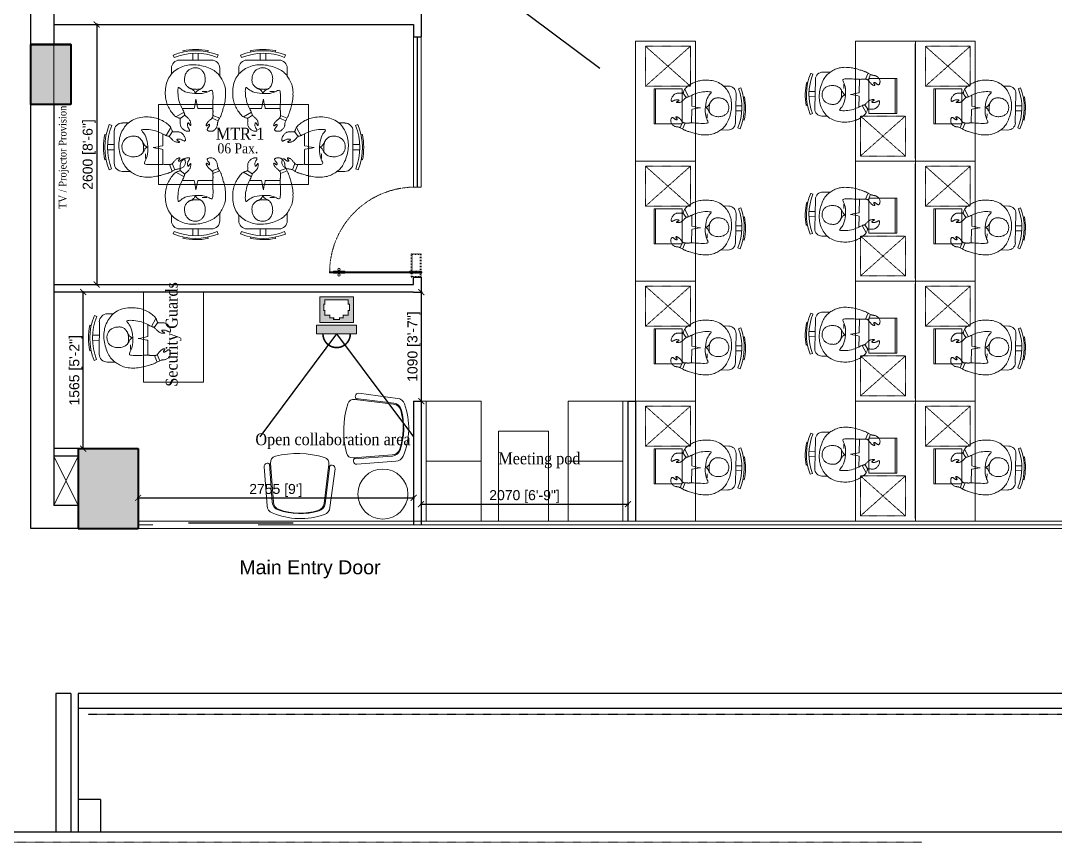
# Model space of a CAD drawing. Header units: millimetres. Extents: x 14520794 to 14796193, y 1415067 to 1454683.
# Drawn here: x 14618998 to 14629348, y 1437351 to 1445569 of the extents above; entities that cross this region are included whole.
import ezdxf

# ---------------------------------------------------------------- set-up
doc = ezdxf.new("R2010")
doc.units = ezdxf.units.MM
doc.header["$LTSCALE"] = 0.01
doc.header["$MEASUREMENT"] = 0
doc.header["$PDMODE"] = 35
for name, pattern in [('ACAD_ISO03W100', [30, 12, -18]), ('DASHED2', [0.375, 0.25, -0.125]), ('HIDDEN', [0.375, 0.25, -0.125])]:
    doc.linetypes.add(name, pattern=pattern)
doc.layers.get('0').update_dxf_attribs({"color": 6, "lineweight": 0})
doc.layers.get('Defpoints').update_dxf_attribs({"color": 2})
for name, color, linetype, lineweight in [('8 core c.', 32, 'Continuous', 20), ('AR-1', 7, 'Continuous', 0), ('CHAIR', 32, 'Continuous', 13), ('CHAIRS', 30, 'Continuous', 13), ('COL', 5, 'Continuous', 40), ('DIM', 6, 'Continuous', 13), ('ELEV', 7, 'Continuous', 18), ('fur_h', 32, 'Continuous', 13), ('fur_n', 32, 'Continuous', 13), ('Glass door', 5, 'Continuous', 15), ('glass part', 5, 'Continuous', 0), ('HATCH', 8, 'Continuous', 15), ('HIDDEN', 30, 'HIDDEN', 5), ('IP Patch Cod-Jack', 42, 'Continuous', 13), ('men', 1, 'Continuous', 13), ('partition', 34, 'Continuous', 30), ('TXT2', 7, 'Continuous', 15), ('WALL', 7, 'Continuous', 30)]:
    doc.layers.add(name, color=color, linetype=linetype, lineweight=lineweight)
for name, color, linetype in [('column', 13, 'Continuous'), ('EPSILON DOME CAMERA', 1, 'Continuous'), ('GLASS', 5, 'Continuous'), ('PROJ', 30, 'HIDDEN'), ('RAIL', 2, 'Continuous'), ('TEMPLATE', 252, 'Continuous')]:
    doc.layers.add(name, color=color, linetype=linetype)
doc.styles.add('Ground Cores$0$DLF Standard', font='arial.ttf')
doc.styles.add('SMALL', font='arial.ttf', dxfattribs={"height": 100})
doc.styles.add('TIMES', font='times.ttf', dxfattribs={"width": 0.9, "height": 250})
doc.dimstyles.new('AJI', dxfattribs={"dimtxt": 200, "dimasz": 75, "dimexe": 100, "dimexo": 25, "dimgap": 50, "dimtad": 1, "dimdec": 0, "dimrnd": 5, "dimzin": 0, "dimdsep": 46, "dimtxsty": 'SMALL', "dimblk": 'ARCHTICK', "dimcen": 0, "dimdle": 100, "dimclrd": 7, "dimclre": 7, "dimclrt": 256, "dimazin": 0, "dimtfac": 1, "dimtdec": 0, "dimtofl": 0, "dimtmove": 0, "dimatfit": 3, "dimldrblk": 'CLOSEDBLANK', "dimfxl": 100, "dimtolj": 1, "dimtzin": 0, "dimarcsym": 0})

# ---------------------------------------------------------------- blocks, each defined once
blk = doc.blocks.new('A$C78666EA5')
at = {"linetype": 'ACAD_ISO03W100', "ltscale": 50}
for p, q in [((0, 49), (39, 49)), ((7, 41), (0, 49)), ((0, -49), (0, 49)), ((7, 41), (39, 41)), ((7, -41), (7, 41)), ((39, 49), (39, -68)), ((44, 49), (39, 49)), ((54, 49), (58, 49)), ((58, 49), (58, -68)), ((58, 49), (233, 49)), ((58, 41), (226, 41)), ((226, 41), (233, 49)), ((226, 41), (226, -41)), ((233, 49), (233, -49)), ((0, -49), (7, -41)), ((39, -49), (0, -49)), ((39, -41), (7, -41)), ((39, -68), (44, -68)), ((58, -68), (54, -68)), ((226, -41), (58, -41)), ((233, -49), (58, -49)), ((226, -41), (233, -49))]:
    blk.add_line(p, q, dxfattribs=at)
at = {"ltscale": 2}
for p, q in [((44, 58), (54, 58)), ((44, -866), (44, 58)), ((54, 58), (54, -866)), ((39, -713), (39, -829)), ((44, -713), (39, -713)), ((54, -713), (58, -713)), ((58, -713), (58, -829)), ((39, -829), (44, -829)), ((54, -866), (44, -866)), ((58, -829), (54, -829))]:
    blk.add_line(p, q, dxfattribs=at)
at = {"linetype": 'HIDDEN'}
blk.add_line((900, 0), (900, 49), dxfattribs=at)
for centre in [(21, -773), (76, -773)]:
    blk.add_circle(centre, 12)
at = {"linetype": 'ACAD_ISO03W100', "ltscale": 50, "extrusion": (0, 0, -1)}
for start_param, end_param in [(4.80851, 6.187064), (1.666918, 3.045471)]:
    blk.add_ellipse((49, 0), major_axis=(-8.91, 8.91), ratio=1, start_param=start_param, end_param=end_param, dxfattribs=at)
at = {"ltscale": 2, "extrusion": (0, 0, -1)}
blk.add_ellipse((49, 0), major_axis=(-612, 612), ratio=1, start_param=3.926991, end_param=3.932609, dxfattribs=at)
at = {"layer": 'HIDDEN', "linetype": 'DASHED2', "extrusion": (0, 0, -1)}
blk.add_ellipse((38, -4), major_axis=(-619, 605), ratio=0.991948, start_param=2.359023, end_param=3.924163, dxfattribs=at)
blk = doc.blocks.new('d vh')
at = {"layer": 'CHAIR'}
for p, q in [((403192, -130723), (403258, -130664)), ((403092, -130838), (403120, -130827)), ((403430, -131125), (403185, -130853)), ((403130, -130954), (403145, -130949)), ((403230, -131018), (403287, -130966)), ((403271, -131063), (403328, -131012)), ((403610, -131087), (403560, -131132)), ((403325, -131168), (403332, -131154)), ((403437, -131217), (403450, -131190))]:
    blk.add_line(p, q, dxfattribs=at)
for centre, radius, start, end in [((403253, -130792), 91.7, 131.9791, 221.9791), ((403738, -130597), 690, 200.437, 244.0784), ((403738, -130597), 660, 200.4628, 244.0784), ((403738, -130597), 705, 210.4111, 234.1011), ((403498, -131064), 91.7, 221.9791, 311.9791)]:
    blk.add_arc(centre, radius, start, end, dxfattribs=at)
at = {"layer": 'men', "linetype": 'ByBlock'}
for p, q in [((403684, -130317), (403689, -130314)), ((403689, -130314), (403694, -130310)), ((403694, -130310), (403700, -130307)), ((403700, -130307), (403706, -130304)), ((403706, -130304), (403713, -130302)), ((403713, -130302), (403721, -130300)), ((403721, -130300), (403729, -130298)), ((403729, -130298), (403737, -130298)), ((403737, -130298), (403745, -130298)), ((403745, -130298), (403754, -130299)), ((403754, -130299), (403762, -130300)), ((403762, -130300), (403769, -130303)), ((403769, -130303), (403776, -130306)), ((403776, -130306), (403783, -130311)), ((403783, -130311), (403789, -130316)), ((403789, -130316), (403794, -130321)), ((403411, -130442), (403427, -130431)), ((403427, -130431), (403443, -130422)), ((403443, -130422), (403458, -130413)), ((403458, -130413), (403473, -130405)), ((403473, -130405), (403487, -130397)), ((403487, -130397), (403501, -130391)), ((403501, -130391), (403513, -130385)), ((403513, -130385), (403525, -130379)), ((403525, -130379), (403536, -130374)), ((403536, -130374), (403545, -130370)), ((403545, -130370), (403553, -130366)), ((403553, -130366), (403561, -130362)), ((403561, -130362), (403568, -130359)), ((403568, -130359), (403574, -130357)), ((403574, -130357), (403581, -130354)), ((403581, -130354), (403588, -130352)), ((403588, -130352), (403595, -130350)), ((403595, -130350), (403603, -130348)), ((403603, -130348), (403611, -130346)), ((403611, -130346), (403620, -130344)), ((403642, -130422), (403613, -130345)), ((403620, -130344), (403629, -130342)), ((403630, -130433), (403628, -130435)), ((403629, -130342), (403638, -130339)), ((403632, -130431), (403630, -130433)), ((403634, -130429), (403632, -130431)), ((403636, -130427), (403634, -130429)), ((403638, -130425), (403636, -130427)), ((403638, -130339), (403646, -130337)), ((403641, -130423), (403638, -130425)), ((403644, -130420), (403641, -130423)), ((403647, -130418), (403644, -130420)), ((403646, -130337), (403654, -130334)), ((403673, -130409), (403646, -130337)), ((403650, -130415), (403647, -130418)), ((403654, -130413), (403650, -130415)), ((403654, -130334), (403661, -130331)), ((403659, -130411), (403654, -130413)), ((403663, -130410), (403659, -130411)), ((403661, -130331), (403668, -130328)), ((403669, -130409), (403663, -130410)), ((403668, -130328), (403674, -130325)), ((403674, -130409), (403669, -130409)), ((403674, -130325), (403679, -130321)), ((403681, -130410), (403674, -130409)), ((403679, -130321), (403684, -130317)), ((403687, -130411), (403681, -130410)), ((403694, -130412), (403687, -130411)), ((403701, -130413), (403694, -130412)), ((403708, -130414), (403701, -130413)), ((403716, -130415), (403708, -130414)), ((403723, -130416), (403716, -130415)), ((403731, -130416), (403723, -130416)), ((403738, -130416), (403731, -130416)), ((403745, -130415), (403738, -130416)), ((403746, -130381), (403745, -130383)), ((403745, -130383), (403745, -130385)), ((403745, -130385), (403746, -130386)), ((403752, -130414), (403745, -130415)), ((403747, -130379), (403746, -130381)), ((403746, -130386), (403748, -130388)), ((403749, -130377), (403747, -130379)), ((403748, -130388), (403751, -130389)), ((403752, -130375), (403749, -130377)), ((403751, -130389), (403754, -130390)), ((403756, -130373), (403752, -130375)), ((403758, -130413), (403752, -130414)), ((403754, -130390), (403758, -130391)), ((403760, -130372), (403756, -130373)), ((403758, -130391), (403762, -130391)), ((403763, -130411), (403758, -130413)), ((403765, -130371), (403760, -130372)), ((403762, -130391), (403766, -130392)), ((403768, -130409), (403763, -130411)), ((403770, -130370), (403765, -130371)), ((403766, -130392), (403769, -130393)), ((403772, -130408), (403768, -130409)), ((403769, -130393), (403772, -130394)), ((403775, -130369), (403770, -130370)), ((403772, -130394), (403775, -130395)), ((403775, -130406), (403772, -130408)), ((403781, -130369), (403775, -130369)), ((403775, -130395), (403777, -130397)), ((403777, -130404), (403775, -130406)), ((403777, -130397), (403778, -130398)), ((403778, -130402), (403777, -130404)), ((403778, -130398), (403779, -130400)), ((403779, -130400), (403778, -130402)), ((403786, -130369), (403781, -130369)), ((403791, -130368), (403786, -130369)), ((403796, -130367), (403791, -130368)), ((403794, -130321), (403798, -130327)), ((403800, -130366), (403796, -130367)), ((403798, -130327), (403802, -130332)), ((403803, -130365), (403800, -130366)), ((403802, -130332), (403805, -130338)), ((403806, -130363), (403803, -130365)), ((403805, -130338), (403807, -130343)), ((403808, -130361), (403806, -130363)), ((403807, -130343), (403809, -130348)), ((403809, -130358), (403808, -130361)), ((403809, -130348), (403810, -130352)), ((403810, -130355), (403809, -130358)), ((403810, -130352), (403810, -130355)), ((403295, -130562), (403303, -130547)), ((403303, -130547), (403314, -130533)), ((403314, -130533), (403325, -130518)), ((403325, -130518), (403338, -130504)), ((403338, -130504), (403351, -130491)), ((403351, -130491), (403366, -130478)), ((403366, -130478), (403380, -130465)), ((403380, -130465), (403396, -130453)), ((403396, -130453), (403411, -130442)), ((403515, -130536), (403496, -130553)), ((403533, -130521), (403515, -130536)), ((403551, -130506), (403533, -130521)), ((403566, -130494), (403551, -130506)), ((403578, -130483), (403566, -130494)), ((403586, -130475), (403578, -130483)), ((403593, -130470), (403586, -130475)), ((403597, -130465), (403593, -130470)), ((403600, -130462), (403597, -130465)), ((403602, -130460), (403600, -130462)), ((403603, -130458), (403602, -130460)), ((403604, -130456), (403603, -130458)), ((403606, -130454), (403604, -130456)), ((403608, -130452), (403606, -130454)), ((403610, -130450), (403608, -130452)), ((403612, -130448), (403610, -130450)), ((403615, -130446), (403612, -130448)), ((403617, -130444), (403615, -130446)), ((403620, -130442), (403617, -130444)), ((403622, -130440), (403620, -130442)), ((403625, -130438), (403622, -130440)), ((403627, -130436), (403625, -130438)), ((403628, -130435), (403627, -130436)), ((403875, -130554), (403879, -130549)), ((403879, -130549), (403883, -130545)), ((403883, -130545), (403886, -130542)), ((403886, -130542), (403890, -130539)), ((403890, -130539), (403893, -130537)), ((403893, -130537), (403895, -130535)), ((403895, -130535), (403897, -130534)), ((403897, -130548), (403895, -130553)), ((403897, -130534), (403899, -130535)), ((403898, -130543), (403897, -130548)), ((403899, -130539), (403898, -130543)), ((403899, -130535), (403899, -130536)), ((403899, -130536), (403899, -130539)), ((403927, -130552), (403931, -130545)), ((403931, -130545), (403933, -130539)), ((403933, -130539), (403936, -130532)), ((403936, -130532), (403938, -130526)), ((403938, -130526), (403940, -130520)), ((403940, -130520), (403942, -130515)), ((403942, -130515), (403944, -130511)), ((403944, -130511), (403946, -130507)), ((403946, -130507), (403949, -130505)), ((403949, -130505), (403952, -130504)), ((403952, -130504), (403956, -130505)), ((403956, -130505), (403959, -130506)), ((403959, -130506), (403963, -130509)), ((403963, -130509), (403967, -130513)), ((403967, -130513), (403970, -130517)), ((403970, -130517), (403974, -130523)), ((403974, -130523), (403977, -130529)), ((403977, -130529), (403980, -130536)), ((403980, -130536), (403982, -130544)), ((403982, -130544), (403984, -130551)), ((403255, -130679), (403258, -130665)), ((403258, -130665), (403261, -130651)), ((403261, -130651), (403265, -130637)), ((403265, -130637), (403269, -130622)), ((403269, -130622), (403274, -130607)), ((403274, -130607), (403280, -130592)), ((403280, -130592), (403287, -130577)), ((403287, -130577), (403295, -130562)), ((403441, -130609), (403437, -130617)), ((403437, -130617), (403439, -130624)), ((403439, -130624), (403445, -130629)), ((403449, -130598), (403441, -130609)), ((403445, -130629), (403454, -130634)), ((403462, -130584), (403449, -130598)), ((403454, -130634), (403466, -130639)), ((403478, -130569), (403462, -130584)), ((403466, -130639), (403482, -130645)), ((403496, -130553), (403478, -130569)), ((403482, -130645), (403499, -130654)), ((403499, -130654), (403517, -130665)), ((403517, -130665), (403537, -130680)), ((403849, -130669), (403851, -130666)), ((403851, -130666), (403852, -130662)), ((403852, -130662), (403853, -130657)), ((403852, -130662), (403919, -130677)), ((403853, -130657), (403854, -130651)), ((403854, -130618), (403855, -130609)), ((403854, -130627), (403854, -130618)), ((403854, -130636), (403854, -130627)), ((403854, -130644), (403854, -130636)), ((403854, -130651), (403854, -130644)), ((403855, -130600), (403857, -130591)), ((403855, -130609), (403855, -130600)), ((403857, -130591), (403859, -130584)), ((403859, -130584), (403861, -130576)), ((403861, -130576), (403864, -130570)), ((403864, -130570), (403868, -130564)), ((403868, -130564), (403871, -130559)), ((403871, -130559), (403875, -130554)), ((403892, -130564), (403891, -130569)), ((403891, -130569), (403891, -130573)), ((403891, -130573), (403892, -130576)), ((403894, -130559), (403892, -130564)), ((403892, -130576), (403894, -130577)), ((403895, -130553), (403894, -130559)), ((403894, -130577), (403898, -130577)), ((403898, -130577), (403902, -130575)), ((403902, -130575), (403907, -130572)), ((403907, -130572), (403912, -130568)), ((403912, -130568), (403918, -130563)), ((403918, -130563), (403923, -130558)), ((403925, -130667), (403921, -130672)), ((403923, -130558), (403927, -130552)), ((403929, -130663), (403925, -130667)), ((403935, -130658), (403929, -130663)), ((403941, -130653), (403935, -130658)), ((403947, -130648), (403941, -130653)), ((403953, -130643), (403947, -130648)), ((403959, -130637), (403953, -130643)), ((403965, -130632), (403959, -130637)), ((403970, -130626), (403965, -130632)), ((403974, -130619), (403970, -130626)), ((403978, -130613), (403974, -130619)), ((403981, -130606), (403978, -130613)), ((403983, -130599), (403981, -130606)), ((403985, -130592), (403983, -130599)), ((403984, -130551), (403985, -130560)), ((403985, -130560), (403986, -130568)), ((403986, -130584), (403985, -130592)), ((403986, -130568), (403986, -130576)), ((403986, -130576), (403986, -130584)), ((403252, -130708), (403253, -130694)), ((403252, -130722), (403252, -130708)), ((403253, -130737), (403252, -130722)), ((403253, -130694), (403255, -130679)), ((403255, -130753), (403253, -130737)), ((403258, -130769), (403255, -130753)), ((403262, -130786), (403258, -130769)), ((403537, -130680), (403557, -130699)), ((403557, -130699), (403577, -130720)), ((403577, -130720), (403596, -130742)), ((403583, -130742), (403590, -130735)), ((403584, -130748), (403594, -130740)), ((403596, -130742), (403613, -130766)), ((403613, -130766), (403629, -130790)), ((403786, -130804), (403796, -130786)), ((403796, -130786), (403804, -130768)), ((403804, -130768), (403812, -130751)), ((403812, -130751), (403818, -130735)), ((403818, -130735), (403824, -130720)), ((403824, -130720), (403828, -130707)), ((403828, -130707), (403833, -130697)), ((403833, -130697), (403836, -130688)), ((403935, -130725), (403835, -130691)), ((403836, -130688), (403840, -130682)), ((403840, -130682), (403843, -130677)), ((403843, -130677), (403846, -130673)), ((403846, -130673), (403849, -130669)), ((403921, -130672), (403919, -130677)), ((403919, -130677), (403919, -130682)), ((403919, -130682), (403920, -130687)), ((403920, -130687), (403923, -130693)), ((403923, -130693), (403926, -130699)), ((403926, -130699), (403929, -130706)), ((403929, -130706), (403932, -130714)), ((403932, -130786), (403929, -130801)), ((403932, -130714), (403934, -130723)), ((403935, -130772), (403932, -130786)), ((403934, -130723), (403936, -130733)), ((403936, -130758), (403935, -130772)), ((403936, -130733), (403937, -130745)), ((403937, -130745), (403936, -130758)), ((403268, -130804), (403262, -130786)), ((403274, -130823), (403268, -130804)), ((403282, -130841), (403274, -130823)), ((403290, -130860), (403282, -130841)), ((403299, -130879), (403290, -130860)), ((403309, -130897), (403299, -130879)), ((403319, -130915), (403309, -130897)), ((403629, -130790), (403642, -130813)), ((403642, -130813), (403652, -130836)), ((403652, -130836), (403658, -130856)), ((403658, -130856), (403662, -130874)), ((403662, -130874), (403663, -130890)), ((403663, -130890), (403664, -130904)), ((403664, -130904), (403664, -130914)), ((403691, -130913), (403704, -130903)), ((403704, -130903), (403718, -130890)), ((403718, -130890), (403732, -130875)), ((403732, -130875), (403747, -130859)), ((403747, -130859), (403761, -130841)), ((403761, -130841), (403774, -130823)), ((403774, -130823), (403786, -130804)), ((403897, -130891), (403890, -130904)), ((403904, -130876), (403897, -130891)), ((403910, -130862), (403904, -130876)), ((403916, -130847), (403910, -130862)), ((403921, -130832), (403916, -130847)), ((403925, -130817), (403921, -130832)), ((403929, -130801), (403925, -130817)), ((403330, -130931), (403319, -130915)), ((403342, -130948), (403330, -130931)), ((403354, -130963), (403342, -130948)), ((403367, -130977), (403354, -130963)), ((403380, -130991), (403367, -130977)), ((403394, -131004), (403380, -130991)), ((403409, -131016), (403394, -131004)), ((403424, -131028), (403409, -131016)), ((403664, -130914), (403665, -130921)), ((403665, -130921), (403668, -130925)), ((403668, -130925), (403673, -130925)), ((403673, -130925), (403681, -130921)), ((403681, -130921), (403691, -130913)), ((403793, -131014), (403776, -131027)), ((403809, -131001), (403793, -131014)), ((403824, -130987), (403809, -131001)), ((403838, -130973), (403824, -130987)), ((403851, -130959), (403838, -130973)), ((403862, -130945), (403851, -130959)), ((403872, -130932), (403862, -130945)), ((403882, -130918), (403872, -130932)), ((403890, -130904), (403882, -130918)), ((403440, -131038), (403424, -131028)), ((403457, -131048), (403440, -131038)), ((403475, -131057), (403457, -131048)), ((403493, -131065), (403475, -131057)), ((403511, -131072), (403493, -131065)), ((403530, -131077), (403511, -131072)), ((403549, -131082), (403530, -131077)), ((403568, -131085), (403549, -131082)), ((403588, -131087), (403568, -131085)), ((403607, -131087), (403588, -131087)), ((403627, -131086), (403607, -131087)), ((403646, -131084), (403627, -131086)), ((403666, -131080), (403646, -131084)), ((403685, -131075), (403666, -131080)), ((403704, -131068), (403685, -131075)), ((403723, -131060), (403704, -131068)), ((403741, -131050), (403723, -131060)), ((403759, -131039), (403741, -131050)), ((403776, -131027), (403759, -131039))]:
    blk.add_line(p, q, dxfattribs=at)
at = {"layer": 'men'}
for p, q in [((403586, -130476), (403699, -130602)), ((403727, -130633), (403818, -130734))]:
    blk.add_line(p, q, dxfattribs=at)
at = {"layer": 'men', "linetype": 'ByBlock'}
for points in [[(403521, -130694), (403486, -130655)], [(403633, -130690), (403652, -130666), (403668, -130645), (403682, -130626), (403694, -130609), (403699, -130602)], [(403633, -130690), (403658, -130674), (403681, -130660), (403701, -130648), (403727, -130633)], [(403512, -130727), (403517, -130731), (403522, -130735), (403528, -130740), (403533, -130745), (403539, -130751), (403544, -130756), (403549, -130762), (403554, -130768), (403559, -130774), (403564, -130780), (403568, -130785), (403572, -130791), (403575, -130796), (403578, -130801), (403581, -130806), (403583, -130810), (403585, -130814), (403586, -130818), (403588, -130821), (403589, -130824), (403589, -130828), (403590, -130832), (403591, -130836), (403591, -130840), (403592, -130846), (403592, -130852), (403592, -130858), (403592, -130865), (403592, -130872), (403591, -130879), (403589, -130886), (403587, -130894), (403584, -130901), (403580, -130908), (403575, -130914), (403570, -130921), (403564, -130927), (403557, -130933), (403550, -130939), (403543, -130945), (403535, -130951), (403527, -130956), (403518, -130960), (403509, -130965), (403500, -130968), (403490, -130971), (403481, -130973), (403471, -130974), (403461, -130975), (403451, -130974), (403442, -130972), (403432, -130970), (403423, -130967), (403414, -130963), (403406, -130959), (403398, -130954), (403390, -130949), (403383, -130943), (403377, -130937), (403372, -130931), (403367, -130924), (403362, -130917), (403358, -130910), (403354, -130903), (403351, -130895), (403349, -130888), (403347, -130880), (403345, -130872), (403345, -130863), (403345, -130855), (403346, -130846), (403348, -130836), (403351, -130827), (403355, -130817), (403360, -130807), (403366, -130797), (403373, -130787), (403381, -130777), (403389, -130768), (403398, -130760), (403408, -130752), (403418, -130745), (403429, -130738), (403440, -130733), (403451, -130729), (403463, -130726), (403474, -130724), (403485, -130723), (403495, -130723), (403505, -130725), (403515, -130727), (403524, -130730), (403532, -130733), (403540, -130736), (403547, -130739), (403553, -130741), (403559, -130742), (403563, -130743), (403567, -130743), (403570, -130742), (403573, -130742), (403575, -130741), (403577, -130741), (403579, -130741), (403581, -130741), (403582, -130741), (403583, -130742), (403584, -130744), (403584, -130745), (403584, -130748), (403584, -130750), (403583, -130753), (403582, -130757), (403580, -130761), (403579, -130767), (403579, -130775), (403579, -130785), (403581, -130797), (403585, -130813), (403591, -130833)]]:
    blk.add_lwpolyline(points, dxfattribs=at)
blk = doc.blocks.new('q32')
at = {"layer": 'fur_n'}
for points in [[(13085362, 1763740), (13084762, 1763740), (13084762, 1762540), (13085362, 1762540)], [(13084948, 1763262), (13084948, 1762912), (13085228, 1762912), (13085228, 1763262)], [(13084948, 1763262), (13084948, 1762912), (13084964, 1762912), (13084964, 1763262)]]:
    blk.add_lwpolyline(points, close=True, dxfattribs=at)
at = {"layer": 'GLASS', "const_width": 12}
blk.add_lwpolyline([(13084762, 1763715), (13084762, 1762615)], dxfattribs=at)
at = {"layer": 'HIDDEN'}
for p, q in [((13084862, 1763689), (13085312, 1763289)), ((13084862, 1763289), (13085312, 1763689))]:
    blk.add_line(p, q, dxfattribs=at)
blk.add_lwpolyline([(13084862, 1763689), (13084862, 1763289), (13085312, 1763289), (13085312, 1763689)], close=True, dxfattribs=at)
at = {"layer": 'CHAIRS', "xscale": 0.800000000745058, "yscale": 0.800000000745058, "zscale": 0.800000000745058, "rotation": 136.7931851182871}
blk.add_blockref('d vh', (13249194, 1465793), dxfattribs=at)
blk = doc.blocks.new('_ARCHTICK')
at = {"color": 0, "linetype": 'ByBlock', "const_width": 0.15}
blk.add_lwpolyline([(-0.5, -0.5), (0.5, 0.5)], dxfattribs=at)
blk = doc.blocks.new('*D650')
at = {"layer": 'Defpoints', "color": 0, "ltscale": 5000, "transparency": 16777216}
for p in [(14619684, 1445531, 1), (14619684, 1442929, -15), (14619758, 1442929)]:
    blk.add_point(p, dxfattribs=at)
at = {"layer": 'DIM', "color": 7, "lineweight": -2, "ltscale": 5000, "transparency": 16777216}
for p, q in [((14619694, 1445531), (14619768, 1445531)), ((14619758, 1445541), (14619758, 1442919)), ((14619694, 1442929), (14619768, 1442929))]:
    blk.add_line(p, q, dxfattribs=at)
at = {"layer": 'DIM', "color": 7, "lineweight": -2, "ltscale": 5000, "transparency": 16777216, "xscale": 60, "yscale": 60, "zscale": 60}
for p, rotation in [((14619758, 1445531), 90), ((14619758, 1442929), 270)]:
    blk.add_blockref('_ARCHTICK', p, dxfattribs=dict(at, rotation=rotation))
at = {"layer": 'DIM', "ltscale": 5000, "transparency": 16777216, "insert": (14619683, 1444230), "char_height": 100, "attachment_point": 5, "rotation": 90, "style": 'SMALL'}
blk.add_mtext('\\A1;2600 [8\'-6"]', dxfattribs=at)
blk = doc.blocks.new('_ClosedBlank')
at = {"color": 0, "linetype": 'ByBlock', "lineweight": -2}
for p, q in [((-1, 0.17), (0, 0)), ((-1, 0.17), (-1, -0.17)), ((0, 0), (-1, -0.17))]:
    blk.add_line(p, q, dxfattribs=at)
blk = doc.blocks.new('ert')
at = {"layer": 'fur_h'}
for p, q in [((14491299, 1412477), (14491299, 1411277)), ((14491299, 1411877), (14491849, 1411877))]:
    blk.add_line(p, q, dxfattribs=at)
blk.add_lwpolyline([(14491249, 1411277), (14491849, 1411277), (14491849, 1412477), (14491249, 1412477)], close=True, dxfattribs=at)
blk = doc.blocks.new('25r43')
at = {"layer": 'CHAIR', "color": 32, "lineweight": 13}
for p, q in [((12048768.6, 3019397.8), (12048802.6, 3019737.7)), ((12049389.8, 3019399.4), (12049354.1, 3019738.7)), ((12048814.1, 3019371.2), (12048847.7, 3019707.5)), ((12048823.4, 3019363.2), (12048857.5, 3019704.7)), ((12049301.1, 3019704.7), (12049335.2, 3019363.2)), ((12049310.8, 3019707.5), (12049344.3, 3019372.7))]:
    blk.add_line(p, q, dxfattribs=at)
for centre, radius, start, end in [((12049079.3, 3019206), 636.8, 69.11708, 111.07567), ((12048877.2, 3019730.2), 75, 111.07567, 174.28941), ((12048922.4, 3019700.1), 75, 107.61924, 174.28941), ((12048932.1, 3019697.3), 75, 107.49581, 174.28941), ((12049079.3, 3019206), 593.4, 72.38076, 107.61924), ((12049079.3, 3019230.4), 564.5, 72.50419, 107.49581), ((12049226.4, 3019697.3), 75, 5.71059, 72.50419), ((12049236.2, 3019700.1), 75, 5.71059, 72.38076), ((12049279.6, 3019730.9), 75, 5.99417, 69.11708), ((12048797.4, 3019394.9), 28.9, 174.28941, 354.28941), ((12049361, 3019396.3), 28.9, 185.99417, 5.99417), ((12048878, 3019356.5), 55.1, 172.96179, 255.48803), ((12049079.3, 3020077.1), 803.3, 254.46954, 285.53046), ((12049280.6, 3019356.5), 55.1, 284.51197, 7.03821)]:
    blk.add_arc(centre, radius, start, end, dxfattribs=at)
blk = doc.blocks.new('*D760')
at = {"layer": 'Defpoints', "color": 0, "ltscale": 5000, "transparency": 16777216}
for p in [(14623003, 1440755), (14625073, 1440755, -4), (14625073, 1440733)]:
    blk.add_point(p, dxfattribs=at)
at = {"layer": 'DIM', "color": 7, "lineweight": -2, "ltscale": 5000, "transparency": 16777216}
for p, q in [((14622993, 1440733), (14625083, 1440733)), ((14623003, 1440745), (14623003, 1440723)), ((14625073, 1440745), (14625073, 1440723))]:
    blk.add_line(p, q, dxfattribs=at)
at = {"layer": 'DIM', "color": 7, "lineweight": -2, "ltscale": 5000, "transparency": 16777216, "xscale": 60, "yscale": 60, "zscale": 60, "rotation": 180}
blk.add_blockref('_ARCHTICK', (14623003, 1440733), dxfattribs=at)
at = {"layer": 'DIM', "color": 7, "lineweight": -2, "ltscale": 5000, "transparency": 16777216, "xscale": 60, "yscale": 60, "zscale": 60}
blk.add_blockref('_ARCHTICK', (14625073, 1440733), dxfattribs=at)
at = {"layer": 'DIM', "ltscale": 5000, "transparency": 16777216, "insert": (14624038, 1440808), "char_height": 100, "attachment_point": 5, "style": 'SMALL'}
blk.add_mtext('\\A1;2070 [6\'-9"]', dxfattribs=at)
blk = doc.blocks.new('*D645')
at = {"layer": 'Defpoints', "color": 0, "ltscale": 5000, "transparency": 16777216}
for p in [(14622965, 1442854, -16), (14623006, 1442854), (14622965, 1441764, -15)]:
    blk.add_point(p, dxfattribs=at)
at = {"layer": 'DIM', "color": 7, "lineweight": -2, "ltscale": 5000, "transparency": 16777216}
for p, q in [((14622975, 1442854), (14623016, 1442854)), ((14623006, 1441754), (14623006, 1442864)), ((14622975, 1441764), (14623016, 1441764))]:
    blk.add_line(p, q, dxfattribs=at)
at = {"layer": 'DIM', "color": 7, "lineweight": -2, "ltscale": 5000, "transparency": 16777216, "xscale": 60, "yscale": 60, "zscale": 60}
for p, rotation in [((14623006, 1442854), 90), ((14623006, 1441764), 270)]:
    blk.add_blockref('_ARCHTICK', p, dxfattribs=dict(at, rotation=rotation))
at = {"layer": 'DIM', "ltscale": 5000, "transparency": 16777216, "insert": (14622932, 1442309), "char_height": 100, "attachment_point": 5, "rotation": 90, "style": 'SMALL'}
blk.add_mtext('\\A1;1090 [3\'-7"]', dxfattribs=at)
blk = doc.blocks.new('*D646')
at = {"layer": 'Defpoints', "color": 0, "ltscale": 5000, "transparency": 16777216}
for p in [(14619623, 1442854), (14620173, 1442854, -4), (14620173, 1441289)]:
    blk.add_point(p, dxfattribs=at)
at = {"layer": 'DIM', "color": 7, "lineweight": -2, "ltscale": 5000, "transparency": 16777216}
for p, q in [((14619823, 1442854), (14619613, 1442854)), ((14619623, 1441279), (14619623, 1442864)), ((14619823, 1441289), (14619613, 1441289))]:
    blk.add_line(p, q, dxfattribs=at)
at = {"layer": 'DIM', "color": 7, "lineweight": -2, "ltscale": 5000, "transparency": 16777216, "xscale": 60, "yscale": 60, "zscale": 60}
for p, rotation in [((14619623, 1442854), 90), ((14619623, 1441289), 270)]:
    blk.add_blockref('_ARCHTICK', p, dxfattribs=dict(at, rotation=rotation))
at = {"layer": 'DIM', "ltscale": 5000, "transparency": 16777216, "insert": (14619549, 1442072), "char_height": 100, "attachment_point": 5, "rotation": 90, "style": 'SMALL'}
blk.add_mtext('\\A1;1565 [5\'-2"]', dxfattribs=at)
blk = doc.blocks.new('*D647')
at = {"layer": 'Defpoints', "color": 0, "ltscale": 5000, "transparency": 16777216}
for p in [(14620173, 1440787), (14622928, 1440796), (14622928, 1440787, -2)]:
    blk.add_point(p, dxfattribs=at)
at = {"layer": 'DIM', "color": 7, "lineweight": -2, "ltscale": 5000, "transparency": 16777216}
for p, q in [((14620163, 1440796), (14622938, 1440796)), ((14620173, 1440796), (14620173, 1440806)), ((14622928, 1440796), (14622928, 1440806))]:
    blk.add_line(p, q, dxfattribs=at)
at = {"layer": 'DIM', "color": 7, "lineweight": -2, "ltscale": 5000, "transparency": 16777216, "xscale": 60, "yscale": 60, "zscale": 60, "rotation": 180}
blk.add_blockref('_ARCHTICK', (14620173, 1440796), dxfattribs=at)
at = {"layer": 'DIM', "color": 7, "lineweight": -2, "ltscale": 5000, "transparency": 16777216, "xscale": 60, "yscale": 60, "zscale": 60}
blk.add_blockref('_ARCHTICK', (14622928, 1440796), dxfattribs=at)
at = {"layer": 'DIM', "ltscale": 5000, "transparency": 16777216, "insert": (14621550, 1440870), "char_height": 100, "attachment_point": 5, "style": 'SMALL'}
blk.add_mtext("\\A1;2755 [9']", dxfattribs=at)
blk = doc.blocks.new('data point')
at = {"layer": 'IP Patch Cod-Jack', "lineweight": 9}
h = blk.add_hatch(color=1, dxfattribs=at)
h.paths.add_polyline_path([(82919, 102817), (82593, 102817), (82593, 102568), (82919, 102568)])
h.paths.add_polyline_path([(82869, 102639), (82821, 102639), (82821, 102612), (82785, 102612), (82785, 102596), (82728, 102596), (82728, 102612), (82692, 102612), (82692, 102639), (82643, 102639), (82643, 102683), (82632, 102683), (82632, 102745), (82643, 102788), (82869, 102788), (82869, 102745), (82881, 102745), (82881, 102683), (82869, 102683)], flags=16)
at = {"layer": '8 core c.', "color": 7, "lineweight": 13}
for p, q in [((82632, 102745), (82632, 102683)), ((82869, 102745), (82881, 102745)), ((82632, 102683), (82643, 102683)), ((82692, 102639), (82692, 102612)), ((82692, 102612), (82728, 102612)), ((82728, 102612), (82728, 102596)), ((82728, 102596), (82785, 102596)), ((82785, 102612), (82785, 102596)), ((82785, 102612), (82821, 102612))]:
    blk.add_line(p, q, dxfattribs=at)
at = {"layer": '8 core c.', "color": 1, "lineweight": 13}
blk.add_line((82643, 102745), (82632, 102745), dxfattribs=at)
at = {"layer": '8 core c.', "color": 7, "lineweight": 13}
blk.add_lwpolyline([(82593, 102817), (82919, 102817), (82919, 102568), (82593, 102568)], close=True, dxfattribs=at)
for points in [[(82643, 102745), (82643, 102788), (82869, 102788), (82869, 102745)], [(82692, 102639), (82643, 102639), (82643, 102683)]]:
    blk.add_lwpolyline(points, dxfattribs=at)
at = {"layer": 'IP Patch Cod-Jack', "color": 7, "lineweight": 13}
for p, q in [((82881, 102745), (82881, 102683)), ((82821, 102639), (82821, 102612)), ((82869, 102683), (82881, 102683))]:
    blk.add_line(p, q, dxfattribs=at)
blk.add_lwpolyline([(82869, 102683), (82869, 102639), (82821, 102639)], dxfattribs=at)
at = {"layer": 'TEMPLATE', "color": 7, "lineweight": -3, "const_width": 10}
blk.add_lwpolyline([(82869, 102788), (82869, 102745), (82881, 102745), (82881, 102683), (82869, 102683), (82869, 102639), (82821, 102639), (82821, 102612), (82785, 102612), (82785, 102596), (82728, 102596), (82728, 102612), (82692, 102612), (82692, 102639), (82643, 102639), (82643, 102683), (82632, 102683), (82632, 102745), (82643, 102745), (82643, 102788), (82869, 102788)], dxfattribs=at)
blk = doc.blocks.new('DOME CAMERA')
at = {"layer": 'EPSILON DOME CAMERA', "linetype": 'Continuous', "lineweight": 9}
blk.add_hatch(color=256, dxfattribs=at).paths.add_polyline_path([(-137, 0), (-200, 0), (-200, -87), (200, -87), (200, 0), (137, 0)])
at = {"color": 1, "true_color": 0xff0000}
for p, q in [((0, -1), (-769, 1029)), ((0, 0), (769, 1030))]:
    blk.add_line(p, q, dxfattribs=at)
at = {"layer": 'EPSILON DOME CAMERA', "linetype": 'Continuous', "lineweight": 9}
blk.add_lwpolyline([(-137, 0, -1), (137, 0), (200, 0), (200, -87), (-200, -87), (-200, 0)], format="xyb", close=True, dxfattribs=at)
at = {"layer": 'EPSILON DOME CAMERA', "linetype": 'Continuous', "lineweight": 9, "const_width": 16}
blk.add_lwpolyline([(137, 0, 1), (-137, 0)], format="xyb", dxfattribs=at)
at = {"layer": 'EPSILON DOME CAMERA', "linetype": 'Continuous', "lineweight": 9}
blk.add_lwpolyline([(137, 0), (-137, 0)], dxfattribs=at)
at = {"layer": 'IP Patch Cod-Jack', "lineweight": 13, "xscale": 1.030757035158097, "yscale": 1.030757035158097, "zscale": 1.030757035158097, "rotation": 180}
blk.add_blockref('data point', (85302, 105608), dxfattribs=at)

msp = doc.modelspace()

# ---------------------------------------------------------------- hatches: boundary and pattern name
at = {"layer": 'DIM', "ltscale": 5000}
h = msp.add_hatch(dxfattribs=at)
h.set_pattern_fill('ANSI31', color=8, scale=10)
h.set_pattern_definition([(45, (14619921.9293, 1440881.0832), (-0.883883476, 0.883883476), [])])
h.paths.add_polyline_path([(14620172.9, 1441289.2), (14619572.9, 1441289.2), (14619572.9, 1440489.2), (14620172.9, 1440489.2)])
h.paths.add_polyline_path([(14619327.9, 1445331.2), (14619097.9, 1445331.2), (14619097.9, 1444731.2), (14619327.9, 1444731.2)])
h.paths.add_polyline_path([(14619497.9, 1445331.2), (14619327.9, 1445331.2), (14619327.9, 1444731.2), (14619497.9, 1444731.2)])
h.paths.add_polyline_path([(14625668.6, 1448997.2), (14626682.3, 1448997.2), (14626682.3, 1449183.5), (14625668.6, 1449183.5)], flags=9)
h.paths.add_polyline_path([(14631693.6, 1449672.2), (14632293.6, 1449672.2), (14632293.6, 1449907.2), (14631693.6, 1449907.2)], flags=9)
h.paths.add_polyline_path([(14634675.3, 1448366.3), (14635443.3, 1448366.3), (14635443.3, 1448552.6), (14634675.3, 1448552.6)], flags=9)
h.paths.add_polyline_path([(14644066.7, 1448295.4), (14644826.1, 1448295.4), (14644826.1, 1448481.7), (14644066.7, 1448481.7)], flags=9)
h.paths.add_polyline_path([(14639942.6, 1448368.2), (14640762, 1448368.2), (14640762, 1448550.4), (14639942.6, 1448550.4)], flags=9)
h.paths.add_polyline_path([(14619506.3, 1443660.6), (14619506.3, 1444721.3), (14619351, 1444721.3), (14619351, 1443660.6)], flags=9)
h.paths.add_polyline_path([(14620921.4, 1444349.7), (14621454.3, 1444349.7), (14621454.3, 1444527.5), (14620921.4, 1444527.5)], flags=9)
h.paths.add_polyline_path([(14620941.4, 1444214.5), (14621391, 1444214.5), (14621391, 1444367.2), (14620941.4, 1444367.2)], flags=9)
h.paths.add_polyline_path([(14637643.9, 1448273.3), (14638176.8, 1448273.3), (14638176.8, 1448451.2), (14637643.9, 1448451.2)], flags=9)
h.paths.add_polyline_path([(14637663.9, 1448138.1), (14638113.5, 1448138.1), (14638113.5, 1448290.8), (14637663.9, 1448290.8)], flags=9)
h.paths.add_polyline_path([(14641998.3, 1448275), (14642774.1, 1448275), (14642774.1, 1448457.3), (14641998.3, 1448457.3)], flags=9)
h.paths.add_polyline_path([(14629179.7, 1448439.2), (14630184.4, 1448439.2), (14630184.4, 1448625.9), (14629179.7, 1448625.9)], flags=9)
h.paths.add_polyline_path([(14620920, 1447984.8), (14622082.4, 1447984.8), (14622082.4, 1448171.3), (14620920, 1448171.3)], flags=9)
h.paths.add_polyline_path([(14620941.4, 1447853.7), (14621391, 1447853.7), (14621391, 1448006.4), (14620941.4, 1448006.4)], flags=9)
h.paths.add_polyline_path([(14641763.1, 1445638.6), (14643966, 1445638.6), (14643966, 1445885.9), (14641763.1, 1445885.9)], flags=9)
h.paths.add_polyline_path([(14641763.6, 1445817.3), (14643833.1, 1445817.3), (14643833.1, 1446105.8), (14641763.6, 1446105.8)], flags=9)
h.paths.add_polyline_path([(14620642.9, 1445595.2), (14621703.6, 1445595.2), (14621703.6, 1445750.5), (14620642.9, 1445750.5)], flags=9)
h.paths.add_polyline_path([(14624008.8, 1448360.7), (14624542.7, 1448360.7), (14624542.7, 1448541.6), (14624008.8, 1448541.6)], flags=9)
h.paths.add_polyline_path([(14624029.3, 1448228), (14624478.9, 1448228), (14624478.9, 1448380.8), (14624029.3, 1448380.8)], flags=9)
h.paths.add_polyline_path([(14647771, 1448295.7), (14648599.2, 1448295.7), (14648599.2, 1448478), (14647771, 1448478)], flags=9)

# ---------------------------------------------------------------- linework, layer by layer
at = {"layer": 'AR-1'}
for p, q in [((14620172.9, 1440564.2), (14630747.9, 1440564.2)), ((14620172.9, 1440489.2), (14630747.9, 1440489.2))]:
    msp.add_line(p, q, dxfattribs=at)
at = {"layer": 'AR-1', "elevation": 5.6}
msp.add_lwpolyline([(14622927.9, 1445531.2), (14622927.8, 1443904.3), (14623002.8, 1443904.3), (14623002.9, 1445531.2)], dxfattribs=at)
at = {"layer": 'COL'}
for p, q in [((14619497.9, 1445331.2), (14619097.9, 1445331.2)), ((14619572.9, 1441289.2), (14620172.9, 1441289.2)), ((14619572.9, 1441289.2), (14619572.9, 1440489.2)), ((14620172.9, 1441289.2), (14620172.9, 1440489.2)), ((14619572.9, 1440489.2), (14620172.9, 1440489.2))]:
    msp.add_line(p, q, dxfattribs=at)
msp.add_lwpolyline([(14619497.9, 1444731.2), (14619097.9, 1444731.2), (14619097.9, 1445331.2), (14619497.9, 1445331.2)], close=True, dxfattribs=at)
at = {"layer": 'column', "linetype": 'Continuous', "ltscale": 0.018361}
for p, q in [((14619097.9, 1444731.2), (14619097.9, 1445331.2)), ((14619497.9, 1444731.2), (14619097.9, 1444731.2))]:
    msp.add_line(p, q, dxfattribs=at)
at = {"layer": 'Defpoints', "linetype": 'Continuous'}
msp.add_lwpolyline([(14613184, 1437453.9), (14660507.3, 1437453.9), (14660507.3, 1452206.3), (14613184, 1452206.3)], close=True, dxfattribs=at)
at = {"layer": 'DIM', "ltscale": 5000}
for p, q in [((14619327.9, 1441214.2), (14619572.9, 1440719.2)), ((14619327.9, 1440719.2), (14619572.9, 1441214.2))]:
    msp.add_line(p, q, dxfattribs=at)
at = {"layer": 'DIM', "color": 254, "ltscale": 5000, "true_color": 0xffe0c2}
msp.add_lwpolyline([(14652556.9, 1440564.2), (14620172.9, 1440564.2), (14620172.9, 1441289.2), (14619327.9, 1441289.2), (14619327.9, 1447131.2), (14619572.9, 1447131.2), (14619572.9, 1449579.2), (14620172.9, 1449579.2), (14620172.9, 1450149.5)], dxfattribs=at)
msp.add_lwpolyline([(14652556.9, 1440564.2), (14620172.9, 1440564.2), (14620172.9, 1441289.2), (14619327.9, 1441289.2), (14619327.9, 1447131.2), (14619572.9, 1447131.2), (14619572.9, 1449579.2), (14620172.9, 1449579.2), (14620172.9, 1450149.5)], dxfattribs=at)
at = {"layer": 'ELEV', "linetype": 'HIDDEN', "ltscale": 10.040782}
msp.add_line((14614779.2, 1437350.7, 48.1), (14628013.3, 1437350.7, 48.1), dxfattribs=at)
at = {"layer": 'fur_h'}
for points in [[(14620377.9, 1443930.2), (14621877.9, 1443930.2), (14621877.9, 1444730.2), (14620377.9, 1444730.2)], [(14620827.9, 1441954.3), (14620827.9, 1442854.3), (14620227.9, 1442854.3), (14620227.9, 1441954.3)], [(14623776.4, 1441464.2), (14623776.4, 1440564.2), (14624276.4, 1440564.2), (14624276.4, 1441464.2)]]:
    msp.add_lwpolyline(points, close=True, dxfattribs=at)
msp.add_circle((14622620.9, 1440834.3), 250, dxfattribs=at)
at = {"layer": 'GLASS', "const_width": 12}
for points in [[(14620172.9, 1440526.7), (14620322.9, 1440526.7)], [(14620675.4, 1440544.3), (14621725.4, 1440544.3)], [(14621372.9, 1440526.7), (14630747.9, 1440526.7)]]:
    msp.add_lwpolyline(points, dxfattribs=at)
at = {"layer": 'glass part', "const_width": 12, "elevation": 5.5}
msp.add_lwpolyline([(14622965.3, 1443904.3), (14622965.4, 1445406.2)], dxfattribs=at)
at = {"layer": 'HATCH', "color": 31, "ltscale": 5000}
for points in [[(14620172.9, 1440564.2), (14620172.9, 1441289.2), (14619327.9, 1441289.2), (14619327.9, 1444731.2), (14619497.9, 1444731.2), (14619497.9, 1445331.2), (14619327.9, 1445331.2), (14619327.9, 1447131.2), (14619572.9, 1447131.2), (14619572.9, 1449579.2), (14620172.9, 1449579.2), (14620172.9, 1450149.5), (14650121.9, 1450148.9), (14650121.9, 1446573.9), (14651122.2, 1446573.9), (14651171.9, 1446573.9), (14651171.9, 1445329.2), (14652556.9, 1445329.2), (14652556.9, 1440564.2), (14649366, 1440564.2)], [(14620172.9, 1440564.2), (14620172.9, 1441289.2), (14619327.9, 1441289.2), (14619327.9, 1444731.2), (14619497.9, 1444731.2), (14619497.9, 1445331.2), (14619327.9, 1445331.2), (14619327.9, 1447131.2), (14619572.9, 1447131.2), (14619572.9, 1449579.2), (14620172.9, 1449579.2), (14620172.9, 1450149.5), (14650121.9, 1450148.9), (14650121.9, 1446573.9), (14651122.2, 1446573.9), (14651171.9, 1446573.9), (14651171.9, 1445329.2), (14652556.9, 1445329.2), (14652556.9, 1440564.2), (14649366, 1440564.2)], [(14647629.7, 1440564.2), (14620172.9, 1440563.9)]]:
    msp.add_lwpolyline(points, dxfattribs=at)
at = {"layer": 'partition', "ltscale": 5000}
for p, q in [((14623002.9, 1445681.2, 5.7), (14623002.9, 1445406.2, 5.3)), ((14619327.9, 1445531.2), (14622927.9, 1445531.2, 5.5)), ((14622927.9, 1445531.2, 5.5), (14622927.9, 1445406.2, 5.1)), ((14622927.9, 1445406.2, 5.1), (14623002.9, 1445406.2, 5.3)), ((14622927.9, 1442929.3, -15.5), (14622927.9, 1443004.3, -14.9)), ((14622927.9, 1443004.3, -14.8), (14623002.9, 1443004.3, -15)), ((14623002.9, 1443004.3, -16.1), (14623002.9, 1442854.3, -15)), ((14619327.9, 1442929.3, -14.9), (14622927.9, 1442929.3, -15)), ((14622927.9, 1442854.3, -15.5), (14619327.9, 1442854.3)), ((14622927.9, 1442854.3, -15.5), (14622927.9, 1442854.3, -15.6)), ((14622927.9, 1442854.3, -15.5), (14623002.9, 1442854.3, -15.6)), ((14622927.9, 1441764.3, -8.2), (14622927.9, 1440526.7, 0.3)), ((14622927.9, 1441764.3, -15.5), (14623002.9, 1441764.3, -15.5)), ((14623002.9, 1441764.3, -8.2), (14623002.9, 1440526.7, 0.3)), ((14625072.8, 1441764.3, -15.5), (14625147.9, 1441764.3, -15.5)), ((14625072.9, 1441764.3, -8.2), (14625072.9, 1440564.2, 0)), ((14625147.9, 1441764.3, -8.2), (14625147.9, 1440564.2, 0)), ((14619572.9, 1441289.2), (14619327.9, 1441289.2)), ((14619572.9, 1441214.2), (14619327.9, 1441214.2))]:
    msp.add_line(p, q, dxfattribs=at)
at = {"layer": 'PROJ', "ltscale": 36.721295}
msp.add_line((14657557.1, 1438630.4), (14619672.9, 1438630.4), dxfattribs=at)
at = {"layer": 'RAIL', "ltscale": 0.018361}
for p, q in [((14619497.9, 1438840.4), (14619347.9, 1438840.4)), ((14619347.9, 1438840.4), (14619347.9, 1437453.9)), ((14619497.9, 1438840.4), (14619497.9, 1437453.9)), ((14619572.9, 1438840.4), (14619572.9, 1437780.4)), ((14658633.9, 1438840.4), (14619572.9, 1438840.4)), ((14658633.9, 1438690.4), (14619572.9, 1438690.4)), ((14619797.9, 1437780.4), (14619572.9, 1437780.4)), ((14619572.9, 1437780.4), (14619572.9, 1437453.9)), ((14619797.9, 1437780.4), (14619797.9, 1437453.9))]:
    msp.add_line(p, q, dxfattribs=at)
at = {"layer": 'WALL', "ltscale": 0.018361}
for p, q in [((14619097.9, 1440489.2), (14619097.9, 1449579.2)), ((14619327.9, 1447131.2), (14619327.9, 1445331.2)), ((14619327.9, 1444731.2), (14619327.9, 1440719.2)), ((14619573.4, 1440719.2), (14619327.9, 1440719.2)), ((14619572.9, 1440489.2), (14619097.9, 1440489.2))]:
    msp.add_line(p, q, dxfattribs=at)

# ---------------------------------------------------------------- block references
at = {"layer": 'CHAIRS', "extrusion": (2.29673e-31, -1.02307e-31, -1), "xscale": -0.880000001284656, "yscale": 0.880000001284656, "zscale": -0.880000001284656, "rotation": 131.9790748495145}
for p in [(-14943823.3, 1631910.9), (-14944497.9, 1631910.9)]:
    msp.add_blockref('d vh', p, dxfattribs=at)
at = {"layer": 'CHAIRS', "extrusion": (1.02307e-31, -2.29673e-31, -1), "xscale": 0.880000001284656, "yscale": 0.880000001284656, "zscale": -0.880000001284656, "rotation": 138.0209251504618}
msp.add_blockref('d vh', (-14433197.2, 1121227.6), dxfattribs=at)
at = {"layer": 'CHAIRS', "extrusion": (-1.02307e-31, -2.29673e-31, -1), "xscale": -0.880000001284656, "yscale": 0.8800000012846557, "zscale": -0.880000001284656, "rotation": 221.9790748495382}
msp.add_blockref('d vh', (-14809058.6, 1121227.6), dxfattribs=at)
at = {"layer": 'CHAIRS', "extrusion": (2.29673e-31, 1.02307e-31, -1), "xscale": 0.880000001284656, "yscale": 0.880000001284656, "zscale": -0.880000001284656, "rotation": 48.02092515048563}
for p in [(-14943823.3, 1256749.5), (-14944497.9, 1256749.5)]:
    msp.add_blockref('d vh', p, dxfattribs=at)
at = {"layer": 'CHAIRS', "extrusion": (1.01872e-31, -2.29866e-31, -1), "xscale": 0.880000001284656, "yscale": 0.880000001284656, "zscale": -0.8800000012846559, "rotation": 138.1294477600065}
msp.add_blockref('d vh', (-14432435.7, 1119673.6), dxfattribs=at)
at = {"layer": 'DIM'}
msp.add_blockref('ert', (131753.8, 29286.9), dxfattribs=at)
at = {"layer": 'DIM', "xscale": -1}
msp.add_blockref('ert', (29116322, 29287, -4.1), dxfattribs=at)
at = {"layer": 'EPSILON DOME CAMERA'}
for p, rotation in [((14623763, 1445863), 269.9999999999857), ((14622158.4, 1442436.1), 179.9999999999856)]:
    msp.add_blockref('DOME CAMERA', p, dxfattribs=dict(at, rotation=rotation))
at = {"layer": 'fur_h', "xscale": -1.142406453400551, "yscale": 1.142406453400551, "zscale": 1.142406453400551}
for p, rotation in [((10815515.3, -12228911.3), 268.5069831694428), ((951620.3, 5248782.1), 178.5035078711212)]:
    msp.add_blockref('25r43', p, dxfattribs=dict(at, rotation=rotation))
at = {"layer": 'Glass door', "linetype": 'ByBlock', "xscale": -0.999555752998654, "yscale": 0.999555752998654, "zscale": 0.999555752998654, "rotation": 270.0000000001195}
msp.add_blockref('A$C78666EA5', (14622954.3, 1443004.3, -14.9), dxfattribs=at)
at = {"layer": 'partition'}
for p in [(1540385.7, -318375.7, 0), (1543185.7, -318375.7, 0), (1540385.7, -319575.7, 0), (1543185.7, -319575.7, 0), (1540385.7, -320775.7, 0), (1543185.7, -320775.7, 0), (1540385.7, -321975.7, 0), (1543185.7, -321975.7, 0)]:
    msp.add_blockref('q32', p, dxfattribs=at)
at = {"layer": 'partition', "rotation": 179.9999999999689}
for p in [(27712710.1, 3207904.1, 0), (27712710.1, 3206704.1, 0), (27712710.1, 3205504.1, 0), (27712710.1, 3204304.1, 0)]:
    msp.add_blockref('q32', p, dxfattribs=at)

# ---------------------------------------------------------------- texts
at = {"layer": 'TXT2', "color": 6, "style": 'TIMES', "width": 0.9}
msp.add_text('TV / Projector Provision', height=77, rotation=90, dxfattribs=at).set_placement((14619455.9, 1443686.4, 5.5))
at = {"layer": 'TXT2', "color": 5, "style": 'TIMES', "width": 0.9}
for s, p in [('MTR-1', (14620951, 1444379.4, -6.6)), ('Open collaboration area ', (14621346.1, 1441322.8)), ('Meeting pod', (14623776.4, 1441131.2))]:
    msp.add_text(s, height=118.8, dxfattribs=at).set_placement(p)
at = {"layer": 'TXT2', "color": 6, "style": 'TIMES', "width": 0.9}
msp.add_text('06 Pax.', height=100, dxfattribs=at).set_placement((14620966.8, 1444242, -6.6))
at = {"layer": 'TXT2', "color": 5, "style": 'TIMES', "width": 0.9}
msp.add_text('Security Guards', height=118.8, rotation=90, dxfattribs=at).set_placement((14620567.4, 1441908.3, 16.9))
at = {"layer": 'TXT2', "color": 5, "insert": (14621185, 1440171.6), "char_height": 140, "width": 3646.389, "attachment_point": 1, "style": 'Ground Cores$0$DLF Standard'}
msp.add_mtext('Main Entry Door ', dxfattribs=at)

# ---------------------------------------------------------------- dimensions: what is measured, and where the dimension line sits
at = {"layer": 'DIM', "ltscale": 5000}
for base, p1, p2, picture, middle in [((14619757.6, 1442929.3), (14619684.5, 1445531.2, 0.7), (14619684.5, 1442929.3, -14.9), '*D650', (14619683.5, 1444230.2)), ((14619623.1, 1442854.3), (14620172.9, 1441289.2), (14620172.9, 1442854.3, -3.6), '*D646', (14619549, 1442071.7)), ((14623005.8, 1442854.3), (14622965.4, 1441764.3, -15.5), (14622965.4, 1442854.3, -15.6), '*D645', (14622931.7, 1442309.3))]:
    dim = msp.add_linear_dim(base=base, p1=p1, p2=p2, angle=90, dimstyle='AJI', override={"dimtxt": 125, "dimasz": 60, "dimexe": 10, "dimexo": 10, "dimgap": 10, "dimdle": 10, "dimfxl": 200, "dimfxlon": 1, "dimarcsym": 1}, dxfattribs=at)
    dim.commit()
    dim.dimension.update_dxf_attribs({"geometry": picture, "text_midpoint": middle})
for base, p1, p2, picture, middle in [((14622927.9, 1440795.8), (14620172.9, 1440787), (14622927.9, 1440787, -1.5), '*D647', (14621550.4, 1440869.9)), ((14625072.9, 1440733.5), (14623002.9, 1440754.9), (14625072.9, 1440754.9, -4.1), '*D760', (14624037.9, 1440807.6))]:
    dim = msp.add_linear_dim(base=base, p1=p1, p2=p2, dimstyle='AJI', override={"dimtxt": 125, "dimasz": 60, "dimexe": 10, "dimexo": 10, "dimgap": 10, "dimdle": 10, "dimfxl": 200, "dimfxlon": 1, "dimarcsym": 1}, dxfattribs=at)
    dim.commit()
    dim.dimension.update_dxf_attribs({"geometry": picture, "text_midpoint": middle})

doc.saveas('drawing.dxf')
